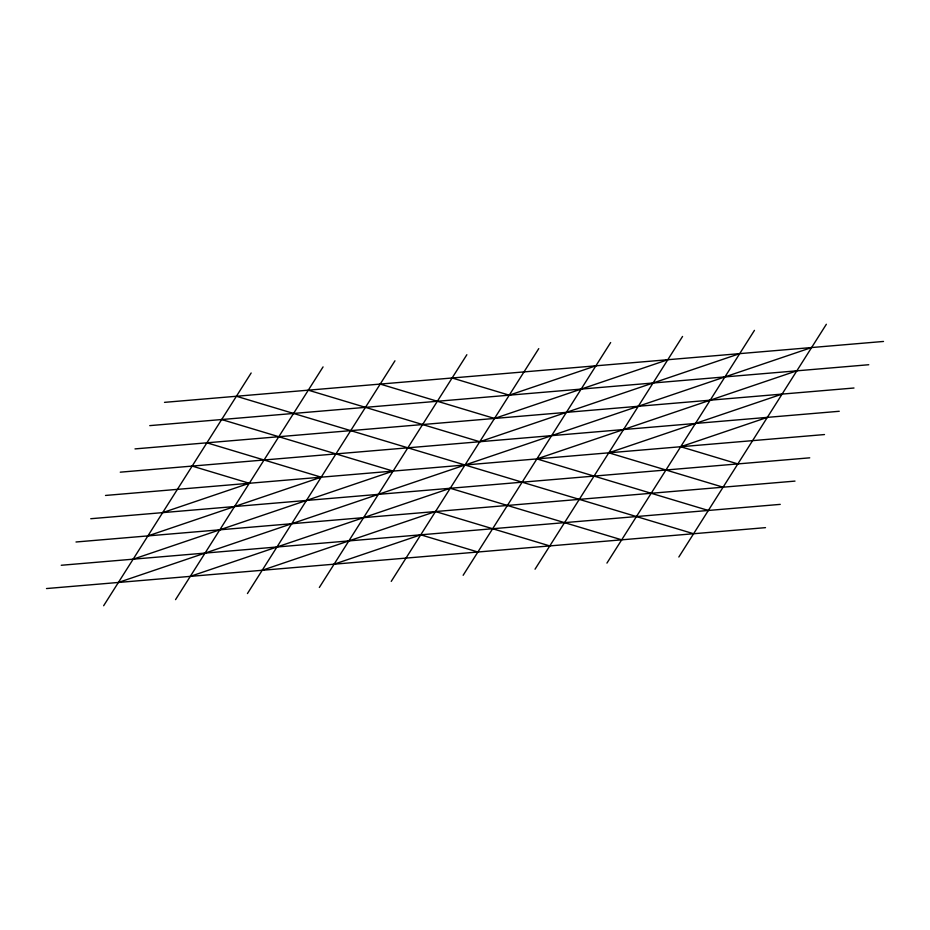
<?xml version="1.0" encoding="UTF-8"?>
<svg xmlns="http://www.w3.org/2000/svg" width="930" height="930" viewBox="0 0 930 930"><rect width="100%" height="100%" fill="white"/><g stroke="black" fill="none" stroke-linecap="round" stroke-linejoin="round"><path stroke-width="1.4" d="M103.648 605.732L251.158 372.988M175.549 599.641L323.059 366.897M247.45 593.549L394.959 360.805M319.35 587.458L466.86 354.714M391.239 581.378L538.761 348.622M463.14 575.286L610.65 342.542M535.041 569.195L682.55 336.451M606.941 563.103L754.451 330.359M678.842 557.012L826.352 324.268M162.657 512.628L249.298 483.263L192.15 466.081M595.898 365.816L509.256 395.18L452.108 377.987M147.905 535.913L321.199 477.183L206.902 442.808M667.798 359.724L494.504 418.454L380.207 384.078M133.153 559.186L393.099 471.092L221.654 419.535M739.699 353.632L479.752 441.727L308.307 390.17M118.401 582.459L811.599 347.541M190.301 576.368L450.248 488.273L621.693 539.83M796.847 370.814L536.901 458.909L708.346 510.465M262.202 570.276L435.496 511.547L549.793 545.922M782.095 394.088L608.801 452.817L723.098 487.192M334.103 564.185L420.744 534.82L477.892 552.013M767.343 417.372L680.702 446.737L737.85 463.919M164.505 402.353L883.5 341.45M149.753 425.626L868.748 364.734M135.001 448.899L853.996 388.008M120.261 472.173L839.244 411.281M105.509 495.446L824.492 434.554M90.756 518.719L809.739 457.827M76.004 541.992L794.999 481.101M61.252 565.266L780.247 504.374M46.5 588.551L765.495 527.647M236.406 396.261L693.594 533.739"/></g></svg>
